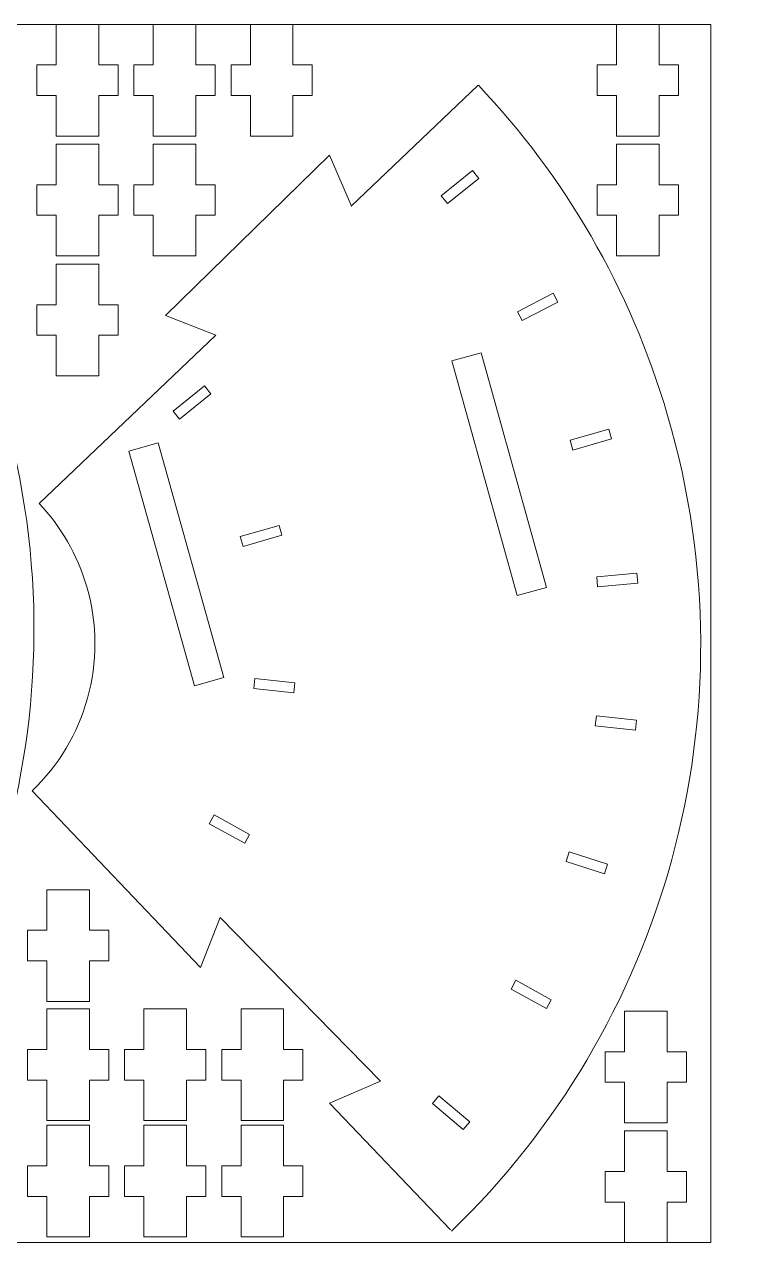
# Model space of a CAD drawing. Header units: centimetres. Extents: x -226 to -75, y 0 to 222.
# Drawn here: x -92.74 to -74.74, y 30.32 to 60.32 of the extents above; entities that cross this region are included whole.
import ezdxf

# ---------------------------------------------------------------- set-up
doc = ezdxf.new("R2010")
doc.units = ezdxf.units.CM
doc.header["$MEASUREMENT"] = 0
doc.layers.add('layer 1', color=7, linetype='Continuous')

msp = doc.modelspace()

# ---------------------------------------------------------------- linework, layer by layer
at = {"layer": 'layer 1', "color": 250, "lineweight": 20}
msp.add_lwpolyline([(-125.83724, 30.31703), (-75.83724, 30.31703), (-75.83724, 60.31703), (-125.83724, 60.31703), (-125.83724, 30.31703)], close=True, dxfattribs=at)
at = {"layer": 'layer 1', "color": 1, "lineweight": 9}
for points, knots in [([(-90.90396, 59.31696), (-90.90396, 59.31696), (-90.90396, 60.31701), (-90.90396, 60.31701), (-90.90396, 60.31701), (-90.90396, 60.31701), (-91.95397, 60.31701), (-91.95397, 60.31701), (-91.95397, 60.31701), (-91.95397, 60.31701), (-91.95397, 59.31696), (-91.95397, 59.31696), (-91.95397, 59.31696), (-91.95397, 59.31696), (-92.42899, 59.31696), (-92.42899, 59.31696), (-92.42899, 59.31696), (-92.42899, 59.31696), (-92.42899, 58.56695), (-92.42899, 58.56695), (-92.42899, 58.56695), (-92.42899, 58.56695), (-91.95397, 58.56695), (-91.95397, 58.56695), (-91.95397, 58.56695), (-91.95397, 58.56695), (-91.95397, 57.56701), (-91.95397, 57.56701), (-91.95397, 57.56701), (-91.95397, 57.56701), (-90.90396, 57.56701), (-90.90396, 57.56701), (-90.90396, 57.56701), (-90.90396, 57.56701), (-90.90396, 58.56695), (-90.90396, 58.56695), (-90.90396, 58.56695), (-90.90396, 58.56695), (-90.42895, 58.56695), (-90.42895, 58.56695), (-90.42895, 58.56695), (-90.42895, 58.56695), (-90.42895, 59.31696), (-90.42895, 59.31696), (-90.42895, 59.31696), (-90.42895, 59.31696), (-90.90396, 59.31696), (-90.90396, 59.31696)], [0, 0, 0, 0, 0.07692308, 0.07692308, 0.07692308, 0.07692308, 0.15384615, 0.15384615, 0.15384615, 0.15384615, 0.23076923, 0.23076923, 0.23076923, 0.23076923, 0.30769231, 0.30769231, 0.30769231, 0.30769231, 0.38461538, 0.38461538, 0.38461538, 0.38461538, 0.46153846, 0.46153846, 0.46153846, 0.46153846, 0.53846154, 0.53846154, 0.53846154, 0.53846154, 0.61538462, 0.61538462, 0.61538462, 0.61538462, 0.69230769, 0.69230769, 0.69230769, 0.69230769, 0.76923077, 0.76923077, 0.76923077, 0.76923077, 0.84615385, 0.84615385, 0.84615385, 0.84615385, 1, 1, 1, 1]), ([(-88.51497, 59.31696), (-88.51497, 59.31696), (-88.51497, 60.31701), (-88.51497, 60.31701), (-88.51497, 60.31701), (-88.51497, 60.31701), (-89.56498, 60.31701), (-89.56498, 60.31701), (-89.56498, 60.31701), (-89.56498, 60.31701), (-89.56498, 59.31696), (-89.56498, 59.31696), (-89.56498, 59.31696), (-89.56498, 59.31696), (-90.04, 59.31696), (-90.04, 59.31696), (-90.04, 59.31696), (-90.04, 59.31696), (-90.04, 58.56695), (-90.04, 58.56695), (-90.04, 58.56695), (-90.04, 58.56695), (-89.56498, 58.56695), (-89.56498, 58.56695), (-89.56498, 58.56695), (-89.56498, 58.56695), (-89.56498, 57.56701), (-89.56498, 57.56701), (-89.56498, 57.56701), (-89.56498, 57.56701), (-88.51497, 57.56701), (-88.51497, 57.56701), (-88.51497, 57.56701), (-88.51497, 57.56701), (-88.51497, 58.56695), (-88.51497, 58.56695), (-88.51497, 58.56695), (-88.51497, 58.56695), (-88.03996, 58.56695), (-88.03996, 58.56695), (-88.03996, 58.56695), (-88.03996, 58.56695), (-88.03996, 59.31696), (-88.03996, 59.31696), (-88.03996, 59.31696), (-88.03996, 59.31696), (-88.51497, 59.31696), (-88.51497, 59.31696)], [0, 0, 0, 0, 0.07692308, 0.07692308, 0.07692308, 0.07692308, 0.15384615, 0.15384615, 0.15384615, 0.15384615, 0.23076923, 0.23076923, 0.23076923, 0.23076923, 0.30769231, 0.30769231, 0.30769231, 0.30769231, 0.38461538, 0.38461538, 0.38461538, 0.38461538, 0.46153846, 0.46153846, 0.46153846, 0.46153846, 0.53846154, 0.53846154, 0.53846154, 0.53846154, 0.61538462, 0.61538462, 0.61538462, 0.61538462, 0.69230769, 0.69230769, 0.69230769, 0.69230769, 0.76923077, 0.76923077, 0.76923077, 0.76923077, 0.84615385, 0.84615385, 0.84615385, 0.84615385, 1, 1, 1, 1]), ([(-86.12597, 59.31696), (-86.12597, 59.31696), (-86.12597, 60.31701), (-86.12597, 60.31701), (-86.12597, 60.31701), (-86.12597, 60.31701), (-87.17598, 60.31701), (-87.17598, 60.31701), (-87.17598, 60.31701), (-87.17598, 60.31701), (-87.17598, 59.31696), (-87.17598, 59.31696), (-87.17598, 59.31696), (-87.17598, 59.31696), (-87.65098, 59.31696), (-87.65098, 59.31696), (-87.65098, 59.31696), (-87.65098, 59.31696), (-87.65098, 58.56695), (-87.65098, 58.56695), (-87.65098, 58.56695), (-87.65098, 58.56695), (-87.17598, 58.56695), (-87.17598, 58.56695), (-87.17598, 58.56695), (-87.17598, 58.56695), (-87.17598, 57.56701), (-87.17598, 57.56701), (-87.17598, 57.56701), (-87.17598, 57.56701), (-86.12597, 57.56701), (-86.12597, 57.56701), (-86.12597, 57.56701), (-86.12597, 57.56701), (-86.12597, 58.56695), (-86.12597, 58.56695), (-86.12597, 58.56695), (-86.12597, 58.56695), (-85.65096, 58.56695), (-85.65096, 58.56695), (-85.65096, 58.56695), (-85.65096, 58.56695), (-85.65096, 59.31696), (-85.65096, 59.31696), (-85.65096, 59.31696), (-85.65096, 59.31696), (-86.12597, 59.31696), (-86.12597, 59.31696)], [0, 0, 0, 0, 0.07692308, 0.07692308, 0.07692308, 0.07692308, 0.15384615, 0.15384615, 0.15384615, 0.15384615, 0.23076923, 0.23076923, 0.23076923, 0.23076923, 0.30769231, 0.30769231, 0.30769231, 0.30769231, 0.38461538, 0.38461538, 0.38461538, 0.38461538, 0.46153846, 0.46153846, 0.46153846, 0.46153846, 0.53846154, 0.53846154, 0.53846154, 0.53846154, 0.61538462, 0.61538462, 0.61538462, 0.61538462, 0.69230769, 0.69230769, 0.69230769, 0.69230769, 0.76923077, 0.76923077, 0.76923077, 0.76923077, 0.84615385, 0.84615385, 0.84615385, 0.84615385, 1, 1, 1, 1]), ([(-77.11525, 59.31696), (-77.11525, 59.31696), (-77.11525, 60.31698), (-77.11525, 60.31698), (-77.11525, 60.31698), (-77.11525, 60.31698), (-78.16525, 60.31698), (-78.16525, 60.31698), (-78.16525, 60.31698), (-78.16525, 60.31698), (-78.16525, 59.31696), (-78.16525, 59.31696), (-78.16525, 59.31696), (-78.16525, 59.31696), (-78.64027, 59.31696), (-78.64027, 59.31696), (-78.64027, 59.31696), (-78.64027, 59.31696), (-78.64027, 58.56696), (-78.64027, 58.56696), (-78.64027, 58.56696), (-78.64027, 58.56696), (-78.16525, 58.56696), (-78.16525, 58.56696), (-78.16525, 58.56696), (-78.16525, 58.56696), (-78.16525, 57.56697), (-78.16525, 57.56697), (-78.16525, 57.56697), (-78.16525, 57.56697), (-77.11525, 57.56697), (-77.11525, 57.56697), (-77.11525, 57.56697), (-77.11525, 57.56697), (-77.11525, 58.56696), (-77.11525, 58.56696), (-77.11525, 58.56696), (-77.11525, 58.56696), (-76.64023, 58.56696), (-76.64023, 58.56696), (-76.64023, 58.56696), (-76.64023, 58.56696), (-76.64023, 59.31696), (-76.64023, 59.31696), (-76.64023, 59.31696), (-76.64023, 59.31696), (-77.11525, 59.31696), (-77.11525, 59.31696)], [0, 0, 0, 0, 0.07692308, 0.07692308, 0.07692308, 0.07692308, 0.15384615, 0.15384615, 0.15384615, 0.15384615, 0.23076923, 0.23076923, 0.23076923, 0.23076923, 0.30769231, 0.30769231, 0.30769231, 0.30769231, 0.38461538, 0.38461538, 0.38461538, 0.38461538, 0.46153846, 0.46153846, 0.46153846, 0.46153846, 0.53846154, 0.53846154, 0.53846154, 0.53846154, 0.61538462, 0.61538462, 0.61538462, 0.61538462, 0.69230769, 0.69230769, 0.69230769, 0.69230769, 0.76923077, 0.76923077, 0.76923077, 0.76923077, 0.84615385, 0.84615385, 0.84615385, 0.84615385, 1, 1, 1, 1]), ([(-99.14309, 30.61672), (-93.74943, 35.4502), (-91.17888, 43.04666), (-93.17536, 50.53927), (-93.17536, 50.53927), (-94.02555, 53.72964), (-95.60399, 56.52671), (-97.68372, 58.80488)], [0, 0, 0, 0, 0.33333333, 0.33333333, 0.33333333, 0.33333333, 1, 1, 1, 1]), ([(-81.56547, 58.81756), (-81.56547, 58.81756), (-84.68988, 55.84111), (-84.68988, 55.84111), (-84.68988, 55.84111), (-84.68988, 55.84111), (-84.68981, 55.84114), (-84.68981, 55.84114), (-84.68981, 55.84114), (-84.68981, 55.84114), (-85.22857, 57.09601), (-85.22857, 57.09601), (-85.22857, 57.09601), (-85.22857, 57.09601), (-89.26222, 53.14634), (-89.26222, 53.14634), (-89.26222, 53.14634), (-89.26222, 53.14634), (-88.02634, 52.66256), (-88.02634, 52.66256), (-88.02634, 52.66256), (-88.02634, 52.66256), (-88.02627, 52.66273), (-88.02627, 52.66273), (-88.02627, 52.66273), (-88.02627, 52.66273), (-92.37707, 48.51787), (-92.37707, 48.51787)], [0, 0, 0, 0, 0.125, 0.125, 0.125, 0.125, 0.25, 0.25, 0.25, 0.25, 0.375, 0.375, 0.375, 0.375, 0.5, 0.5, 0.5, 0.5, 0.625, 0.625, 0.625, 0.625, 0.75, 0.75, 0.75, 0.75, 1, 1, 1, 1]), ([(-82.22544, 30.60181), (-77.02303, 35.61182), (-74.73777, 43.29312), (-76.90446, 50.68935), (-76.90446, 50.68935), (-77.82609, 53.83552), (-79.45303, 56.588), (-81.56314, 58.81981)], [0, 0, 0, 0, 0.33333333, 0.33333333, 0.33333333, 0.33333333, 1, 1, 1, 1]), ([(-90.90397, 56.367), (-90.90397, 56.367), (-90.90397, 57.36702), (-90.90397, 57.36702), (-90.90397, 57.36702), (-90.90397, 57.36702), (-91.95398, 57.36702), (-91.95398, 57.36702), (-91.95398, 57.36702), (-91.95398, 57.36702), (-91.95398, 56.367), (-91.95398, 56.367), (-91.95398, 56.367), (-91.95398, 56.367), (-92.42899, 56.367), (-92.42899, 56.367), (-92.42899, 56.367), (-92.42899, 56.367), (-92.42899, 55.617), (-92.42899, 55.617), (-92.42899, 55.617), (-92.42899, 55.617), (-91.95398, 55.617), (-91.95398, 55.617), (-91.95398, 55.617), (-91.95398, 55.617), (-91.95398, 54.61701), (-91.95398, 54.61701), (-91.95398, 54.61701), (-91.95398, 54.61701), (-90.90397, 54.61701), (-90.90397, 54.61701), (-90.90397, 54.61701), (-90.90397, 54.61701), (-90.90397, 55.617), (-90.90397, 55.617), (-90.90397, 55.617), (-90.90397, 55.617), (-90.42895, 55.617), (-90.42895, 55.617), (-90.42895, 55.617), (-90.42895, 55.617), (-90.42895, 56.367), (-90.42895, 56.367), (-90.42895, 56.367), (-90.42895, 56.367), (-90.90397, 56.367), (-90.90397, 56.367)], [0, 0, 0, 0, 0.07692308, 0.07692308, 0.07692308, 0.07692308, 0.15384615, 0.15384615, 0.15384615, 0.15384615, 0.23076923, 0.23076923, 0.23076923, 0.23076923, 0.30769231, 0.30769231, 0.30769231, 0.30769231, 0.38461538, 0.38461538, 0.38461538, 0.38461538, 0.46153846, 0.46153846, 0.46153846, 0.46153846, 0.53846154, 0.53846154, 0.53846154, 0.53846154, 0.61538462, 0.61538462, 0.61538462, 0.61538462, 0.69230769, 0.69230769, 0.69230769, 0.69230769, 0.76923077, 0.76923077, 0.76923077, 0.76923077, 0.84615385, 0.84615385, 0.84615385, 0.84615385, 1, 1, 1, 1]), ([(-88.51497, 56.367), (-88.51497, 56.367), (-88.51497, 57.36702), (-88.51497, 57.36702), (-88.51497, 57.36702), (-88.51497, 57.36702), (-89.56498, 57.36702), (-89.56498, 57.36702), (-89.56498, 57.36702), (-89.56498, 57.36702), (-89.56498, 56.367), (-89.56498, 56.367), (-89.56498, 56.367), (-89.56498, 56.367), (-90.03999, 56.367), (-90.03999, 56.367), (-90.03999, 56.367), (-90.03999, 56.367), (-90.03999, 55.617), (-90.03999, 55.617), (-90.03999, 55.617), (-90.03999, 55.617), (-89.56498, 55.617), (-89.56498, 55.617), (-89.56498, 55.617), (-89.56498, 55.617), (-89.56498, 54.61701), (-89.56498, 54.61701), (-89.56498, 54.61701), (-89.56498, 54.61701), (-88.51497, 54.61701), (-88.51497, 54.61701), (-88.51497, 54.61701), (-88.51497, 54.61701), (-88.51497, 55.617), (-88.51497, 55.617), (-88.51497, 55.617), (-88.51497, 55.617), (-88.03995, 55.617), (-88.03995, 55.617), (-88.03995, 55.617), (-88.03995, 55.617), (-88.03995, 56.367), (-88.03995, 56.367), (-88.03995, 56.367), (-88.03995, 56.367), (-88.51497, 56.367), (-88.51497, 56.367)], [0, 0, 0, 0, 0.07692308, 0.07692308, 0.07692308, 0.07692308, 0.15384615, 0.15384615, 0.15384615, 0.15384615, 0.23076923, 0.23076923, 0.23076923, 0.23076923, 0.30769231, 0.30769231, 0.30769231, 0.30769231, 0.38461538, 0.38461538, 0.38461538, 0.38461538, 0.46153846, 0.46153846, 0.46153846, 0.46153846, 0.53846154, 0.53846154, 0.53846154, 0.53846154, 0.61538462, 0.61538462, 0.61538462, 0.61538462, 0.69230769, 0.69230769, 0.69230769, 0.69230769, 0.76923077, 0.76923077, 0.76923077, 0.76923077, 0.84615385, 0.84615385, 0.84615385, 0.84615385, 1, 1, 1, 1]), ([(-77.11525, 56.367), (-77.11525, 56.367), (-77.11525, 57.36702), (-77.11525, 57.36702), (-77.11525, 57.36702), (-77.11525, 57.36702), (-78.16525, 57.36702), (-78.16525, 57.36702), (-78.16525, 57.36702), (-78.16525, 57.36702), (-78.16525, 56.367), (-78.16525, 56.367), (-78.16525, 56.367), (-78.16525, 56.367), (-78.64027, 56.367), (-78.64027, 56.367), (-78.64027, 56.367), (-78.64027, 56.367), (-78.64027, 55.617), (-78.64027, 55.617), (-78.64027, 55.617), (-78.64027, 55.617), (-78.16525, 55.617), (-78.16525, 55.617), (-78.16525, 55.617), (-78.16525, 55.617), (-78.16525, 54.61701), (-78.16525, 54.61701), (-78.16525, 54.61701), (-78.16525, 54.61701), (-77.11525, 54.61701), (-77.11525, 54.61701), (-77.11525, 54.61701), (-77.11525, 54.61701), (-77.11525, 55.617), (-77.11525, 55.617), (-77.11525, 55.617), (-77.11525, 55.617), (-76.64023, 55.617), (-76.64023, 55.617), (-76.64023, 55.617), (-76.64023, 55.617), (-76.64023, 56.367), (-76.64023, 56.367), (-76.64023, 56.367), (-76.64023, 56.367), (-77.11525, 56.367), (-77.11525, 56.367)], [0, 0, 0, 0, 0.07692308, 0.07692308, 0.07692308, 0.07692308, 0.15384615, 0.15384615, 0.15384615, 0.15384615, 0.23076923, 0.23076923, 0.23076923, 0.23076923, 0.30769231, 0.30769231, 0.30769231, 0.30769231, 0.38461538, 0.38461538, 0.38461538, 0.38461538, 0.46153846, 0.46153846, 0.46153846, 0.46153846, 0.53846154, 0.53846154, 0.53846154, 0.53846154, 0.61538462, 0.61538462, 0.61538462, 0.61538462, 0.69230769, 0.69230769, 0.69230769, 0.69230769, 0.76923077, 0.76923077, 0.76923077, 0.76923077, 0.84615385, 0.84615385, 0.84615385, 0.84615385, 1, 1, 1, 1]), ([(-90.90397, 53.4128), (-90.90397, 53.4128), (-90.90397, 54.41278), (-90.90397, 54.41278), (-90.90397, 54.41278), (-90.90397, 54.41278), (-91.95398, 54.41278), (-91.95398, 54.41278), (-91.95398, 54.41278), (-91.95398, 54.41278), (-91.95398, 53.4128), (-91.95398, 53.4128), (-91.95398, 53.4128), (-91.95398, 53.4128), (-92.42899, 53.4128), (-92.42899, 53.4128), (-92.42899, 53.4128), (-92.42899, 53.4128), (-92.42899, 52.6628), (-92.42899, 52.6628), (-92.42899, 52.6628), (-92.42899, 52.6628), (-91.95398, 52.6628), (-91.95398, 52.6628), (-91.95398, 52.6628), (-91.95398, 52.6628), (-91.95398, 51.66278), (-91.95398, 51.66278), (-91.95398, 51.66278), (-91.95398, 51.66278), (-90.90397, 51.66278), (-90.90397, 51.66278), (-90.90397, 51.66278), (-90.90397, 51.66278), (-90.90397, 52.6628), (-90.90397, 52.6628), (-90.90397, 52.6628), (-90.90397, 52.6628), (-90.42895, 52.6628), (-90.42895, 52.6628), (-90.42895, 52.6628), (-90.42895, 52.6628), (-90.42895, 53.4128), (-90.42895, 53.4128), (-90.42895, 53.4128), (-90.42895, 53.4128), (-90.90397, 53.4128), (-90.90397, 53.4128)], [0, 0, 0, 0, 0.07692308, 0.07692308, 0.07692308, 0.07692308, 0.15384615, 0.15384615, 0.15384615, 0.15384615, 0.23076923, 0.23076923, 0.23076923, 0.23076923, 0.30769231, 0.30769231, 0.30769231, 0.30769231, 0.38461538, 0.38461538, 0.38461538, 0.38461538, 0.46153846, 0.46153846, 0.46153846, 0.46153846, 0.53846154, 0.53846154, 0.53846154, 0.53846154, 0.61538462, 0.61538462, 0.61538462, 0.61538462, 0.69230769, 0.69230769, 0.69230769, 0.69230769, 0.76923077, 0.76923077, 0.76923077, 0.76923077, 0.84615385, 0.84615385, 0.84615385, 0.84615385, 1, 1, 1, 1]), ([(-81.49618, 52.23228), (-81.49618, 52.23228), (-79.88155, 46.45363), (-79.88155, 46.45363), (-79.88155, 46.45363), (-79.88155, 46.45363), (-80.6039, 46.25185), (-80.6039, 46.25185), (-80.6039, 46.25185), (-80.6039, 46.25185), (-82.21853, 52.03042), (-82.21853, 52.03042), (-82.21853, 52.03042), (-82.21853, 52.03042), (-81.49618, 52.23228), (-81.49618, 52.23228)], [0, 0, 0, 0, 0.2, 0.2, 0.2, 0.2, 0.4, 0.4, 0.4, 0.4, 0.6, 0.6, 0.6, 0.6, 1, 1, 1, 1]), ([(-89.44179, 50.01215), (-89.44179, 50.01215), (-87.82716, 44.23355), (-87.82716, 44.23355), (-87.82716, 44.23355), (-87.82716, 44.23355), (-88.54951, 44.03176), (-88.54951, 44.03176), (-88.54951, 44.03176), (-88.54951, 44.03176), (-90.16413, 49.81033), (-90.16413, 49.81033), (-90.16413, 49.81033), (-90.16413, 49.81033), (-89.44179, 50.01215), (-89.44179, 50.01215)], [0, 0, 0, 0, 0.2, 0.2, 0.2, 0.2, 0.4, 0.4, 0.4, 0.4, 0.6, 0.6, 0.6, 0.6, 1, 1, 1, 1]), ([(-92.37706, 48.51788), (-91.84348, 47.95604), (-91.43267, 47.2615), (-91.20181, 46.46708), (-91.20181, 46.46708), (-90.66287, 44.61305), (-91.24157, 42.68999), (-92.55034, 41.44042)], [0, 0, 0, 0, 0.33333333, 0.33333333, 0.33333333, 0.33333333, 1, 1, 1, 1]), ([(-82.25063, 30.62882), (-82.25063, 30.62882), (-85.22705, 33.75323), (-85.22705, 33.75323), (-85.22705, 33.75323), (-85.22705, 33.75323), (-85.22705, 33.75316), (-85.22705, 33.75316), (-85.22705, 33.75316), (-85.22705, 33.75316), (-83.97215, 34.29192), (-83.97215, 34.29192), (-83.97215, 34.29192), (-83.97215, 34.29192), (-87.92188, 38.32554), (-87.92188, 38.32554), (-87.92188, 38.32554), (-87.92188, 38.32554), (-88.40564, 37.08969), (-88.40564, 37.08969), (-88.40564, 37.08969), (-88.40564, 37.08969), (-88.4055, 37.08962), (-88.4055, 37.08962), (-88.4055, 37.08962), (-88.4055, 37.08962), (-92.55036, 41.44042), (-92.55036, 41.44042)], [0, 0, 0, 0, 0.125, 0.125, 0.125, 0.125, 0.25, 0.25, 0.25, 0.25, 0.375, 0.375, 0.375, 0.375, 0.5, 0.5, 0.5, 0.5, 0.625, 0.625, 0.625, 0.625, 0.75, 0.75, 0.75, 0.75, 1, 1, 1, 1]), ([(-91.13362, 38.00758), (-91.13362, 38.00758), (-91.13362, 39.00763), (-91.13362, 39.00763), (-91.13362, 39.00763), (-91.13362, 39.00763), (-92.18363, 39.00763), (-92.18363, 39.00763), (-92.18363, 39.00763), (-92.18363, 39.00763), (-92.18363, 38.00758), (-92.18363, 38.00758), (-92.18363, 38.00758), (-92.18363, 38.00758), (-92.65864, 38.00758), (-92.65864, 38.00758), (-92.65864, 38.00758), (-92.65864, 38.00758), (-92.65864, 37.25758), (-92.65864, 37.25758), (-92.65864, 37.25758), (-92.65864, 37.25758), (-92.18363, 37.25758), (-92.18363, 37.25758), (-92.18363, 37.25758), (-92.18363, 37.25758), (-92.18363, 36.25764), (-92.18363, 36.25764), (-92.18363, 36.25764), (-92.18363, 36.25764), (-91.13362, 36.25764), (-91.13362, 36.25764), (-91.13362, 36.25764), (-91.13362, 36.25764), (-91.13362, 37.25758), (-91.13362, 37.25758), (-91.13362, 37.25758), (-91.13362, 37.25758), (-90.65861, 37.25758), (-90.65861, 37.25758), (-90.65861, 37.25758), (-90.65861, 37.25758), (-90.65861, 38.00758), (-90.65861, 38.00758), (-90.65861, 38.00758), (-90.65861, 38.00758), (-91.13362, 38.00758), (-91.13362, 38.00758)], [0, 0, 0, 0, 0.07692308, 0.07692308, 0.07692308, 0.07692308, 0.15384615, 0.15384615, 0.15384615, 0.15384615, 0.23076923, 0.23076923, 0.23076923, 0.23076923, 0.30769231, 0.30769231, 0.30769231, 0.30769231, 0.38461538, 0.38461538, 0.38461538, 0.38461538, 0.46153846, 0.46153846, 0.46153846, 0.46153846, 0.53846154, 0.53846154, 0.53846154, 0.53846154, 0.61538462, 0.61538462, 0.61538462, 0.61538462, 0.69230769, 0.69230769, 0.69230769, 0.69230769, 0.76923077, 0.76923077, 0.76923077, 0.76923077, 0.84615385, 0.84615385, 0.84615385, 0.84615385, 1, 1, 1, 1]), ([(-91.13365, 35.07079), (-91.13365, 35.07079), (-91.13365, 36.07084), (-91.13365, 36.07084), (-91.13365, 36.07084), (-91.13365, 36.07084), (-92.18366, 36.07084), (-92.18366, 36.07084), (-92.18366, 36.07084), (-92.18366, 36.07084), (-92.18366, 35.07079), (-92.18366, 35.07079), (-92.18366, 35.07079), (-92.18366, 35.07079), (-92.65868, 35.07079), (-92.65868, 35.07079), (-92.65868, 35.07079), (-92.65868, 35.07079), (-92.65868, 34.32078), (-92.65868, 34.32078), (-92.65868, 34.32078), (-92.65868, 34.32078), (-92.18366, 34.32078), (-92.18366, 34.32078), (-92.18366, 34.32078), (-92.18366, 34.32078), (-92.18366, 33.32083), (-92.18366, 33.32083), (-92.18366, 33.32083), (-92.18366, 33.32083), (-91.13365, 33.32083), (-91.13365, 33.32083), (-91.13365, 33.32083), (-91.13365, 33.32083), (-91.13365, 34.32078), (-91.13365, 34.32078), (-91.13365, 34.32078), (-91.13365, 34.32078), (-90.65864, 34.32078), (-90.65864, 34.32078), (-90.65864, 34.32078), (-90.65864, 34.32078), (-90.65864, 35.07079), (-90.65864, 35.07079), (-90.65864, 35.07079), (-90.65864, 35.07079), (-91.13365, 35.07079), (-91.13365, 35.07079)], [0, 0, 0, 0, 0.07692308, 0.07692308, 0.07692308, 0.07692308, 0.15384615, 0.15384615, 0.15384615, 0.15384615, 0.23076923, 0.23076923, 0.23076923, 0.23076923, 0.30769231, 0.30769231, 0.30769231, 0.30769231, 0.38461538, 0.38461538, 0.38461538, 0.38461538, 0.46153846, 0.46153846, 0.46153846, 0.46153846, 0.53846154, 0.53846154, 0.53846154, 0.53846154, 0.61538462, 0.61538462, 0.61538462, 0.61538462, 0.69230769, 0.69230769, 0.69230769, 0.69230769, 0.76923077, 0.76923077, 0.76923077, 0.76923077, 0.84615385, 0.84615385, 0.84615385, 0.84615385, 1, 1, 1, 1]), ([(-88.74466, 35.07079), (-88.74466, 35.07079), (-88.74466, 36.07084), (-88.74466, 36.07084), (-88.74466, 36.07084), (-88.74466, 36.07084), (-89.79467, 36.07084), (-89.79467, 36.07084), (-89.79467, 36.07084), (-89.79467, 36.07084), (-89.79467, 35.07079), (-89.79467, 35.07079), (-89.79467, 35.07079), (-89.79467, 35.07079), (-90.26969, 35.07079), (-90.26969, 35.07079), (-90.26969, 35.07079), (-90.26969, 35.07079), (-90.26969, 34.32078), (-90.26969, 34.32078), (-90.26969, 34.32078), (-90.26969, 34.32078), (-89.79467, 34.32078), (-89.79467, 34.32078), (-89.79467, 34.32078), (-89.79467, 34.32078), (-89.79467, 33.32083), (-89.79467, 33.32083), (-89.79467, 33.32083), (-89.79467, 33.32083), (-88.74466, 33.32083), (-88.74466, 33.32083), (-88.74466, 33.32083), (-88.74466, 33.32083), (-88.74466, 34.32078), (-88.74466, 34.32078), (-88.74466, 34.32078), (-88.74466, 34.32078), (-88.26965, 34.32078), (-88.26965, 34.32078), (-88.26965, 34.32078), (-88.26965, 34.32078), (-88.26965, 35.07079), (-88.26965, 35.07079), (-88.26965, 35.07079), (-88.26965, 35.07079), (-88.74466, 35.07079), (-88.74466, 35.07079)], [0, 0, 0, 0, 0.07692308, 0.07692308, 0.07692308, 0.07692308, 0.15384615, 0.15384615, 0.15384615, 0.15384615, 0.23076923, 0.23076923, 0.23076923, 0.23076923, 0.30769231, 0.30769231, 0.30769231, 0.30769231, 0.38461538, 0.38461538, 0.38461538, 0.38461538, 0.46153846, 0.46153846, 0.46153846, 0.46153846, 0.53846154, 0.53846154, 0.53846154, 0.53846154, 0.61538462, 0.61538462, 0.61538462, 0.61538462, 0.69230769, 0.69230769, 0.69230769, 0.69230769, 0.76923077, 0.76923077, 0.76923077, 0.76923077, 0.84615385, 0.84615385, 0.84615385, 0.84615385, 1, 1, 1, 1]), ([(-86.35566, 35.07079), (-86.35566, 35.07079), (-86.35566, 36.07084), (-86.35566, 36.07084), (-86.35566, 36.07084), (-86.35566, 36.07084), (-87.40567, 36.07084), (-87.40567, 36.07084), (-87.40567, 36.07084), (-87.40567, 36.07084), (-87.40567, 35.07079), (-87.40567, 35.07079), (-87.40567, 35.07079), (-87.40567, 35.07079), (-87.88067, 35.07079), (-87.88067, 35.07079), (-87.88067, 35.07079), (-87.88067, 35.07079), (-87.88067, 34.32078), (-87.88067, 34.32078), (-87.88067, 34.32078), (-87.88067, 34.32078), (-87.40567, 34.32078), (-87.40567, 34.32078), (-87.40567, 34.32078), (-87.40567, 34.32078), (-87.40567, 33.32083), (-87.40567, 33.32083), (-87.40567, 33.32083), (-87.40567, 33.32083), (-86.35566, 33.32083), (-86.35566, 33.32083), (-86.35566, 33.32083), (-86.35566, 33.32083), (-86.35566, 34.32078), (-86.35566, 34.32078), (-86.35566, 34.32078), (-86.35566, 34.32078), (-85.88065, 34.32078), (-85.88065, 34.32078), (-85.88065, 34.32078), (-85.88065, 34.32078), (-85.88065, 35.07079), (-85.88065, 35.07079), (-85.88065, 35.07079), (-85.88065, 35.07079), (-86.35566, 35.07079), (-86.35566, 35.07079)], [0, 0, 0, 0, 0.07692308, 0.07692308, 0.07692308, 0.07692308, 0.15384615, 0.15384615, 0.15384615, 0.15384615, 0.23076923, 0.23076923, 0.23076923, 0.23076923, 0.30769231, 0.30769231, 0.30769231, 0.30769231, 0.38461538, 0.38461538, 0.38461538, 0.38461538, 0.46153846, 0.46153846, 0.46153846, 0.46153846, 0.53846154, 0.53846154, 0.53846154, 0.53846154, 0.61538462, 0.61538462, 0.61538462, 0.61538462, 0.69230769, 0.69230769, 0.69230769, 0.69230769, 0.76923077, 0.76923077, 0.76923077, 0.76923077, 0.84615385, 0.84615385, 0.84615385, 0.84615385, 1, 1, 1, 1]), ([(-76.91522, 35.01701), (-76.91522, 35.01701), (-76.91522, 36.01702), (-76.91522, 36.01702), (-76.91522, 36.01702), (-76.91522, 36.01702), (-77.96523, 36.01702), (-77.96523, 36.01702), (-77.96523, 36.01702), (-77.96523, 36.01702), (-77.96523, 35.01701), (-77.96523, 35.01701), (-77.96523, 35.01701), (-77.96523, 35.01701), (-78.44025, 35.01701), (-78.44025, 35.01701), (-78.44025, 35.01701), (-78.44025, 35.01701), (-78.44025, 34.267), (-78.44025, 34.267), (-78.44025, 34.267), (-78.44025, 34.267), (-77.96523, 34.267), (-77.96523, 34.267), (-77.96523, 34.267), (-77.96523, 34.267), (-77.96523, 33.26705), (-77.96523, 33.26705), (-77.96523, 33.26705), (-77.96523, 33.26705), (-76.91522, 33.26705), (-76.91522, 33.26705), (-76.91522, 33.26705), (-76.91522, 33.26705), (-76.91522, 34.267), (-76.91522, 34.267), (-76.91522, 34.267), (-76.91522, 34.267), (-76.44021, 34.267), (-76.44021, 34.267), (-76.44021, 34.267), (-76.44021, 34.267), (-76.44021, 35.01701), (-76.44021, 35.01701), (-76.44021, 35.01701), (-76.44021, 35.01701), (-76.91522, 35.01701), (-76.91522, 35.01701)], [0, 0, 0, 0, 0.07692308, 0.07692308, 0.07692308, 0.07692308, 0.15384615, 0.15384615, 0.15384615, 0.15384615, 0.23076923, 0.23076923, 0.23076923, 0.23076923, 0.30769231, 0.30769231, 0.30769231, 0.30769231, 0.38461538, 0.38461538, 0.38461538, 0.38461538, 0.46153846, 0.46153846, 0.46153846, 0.46153846, 0.53846154, 0.53846154, 0.53846154, 0.53846154, 0.61538462, 0.61538462, 0.61538462, 0.61538462, 0.69230769, 0.69230769, 0.69230769, 0.69230769, 0.76923077, 0.76923077, 0.76923077, 0.76923077, 0.84615385, 0.84615385, 0.84615385, 0.84615385, 1, 1, 1, 1]), ([(-91.13365, 32.20598), (-91.13365, 32.20598), (-91.13365, 33.20603), (-91.13365, 33.20603), (-91.13365, 33.20603), (-91.13365, 33.20603), (-92.18366, 33.20603), (-92.18366, 33.20603), (-92.18366, 33.20603), (-92.18366, 33.20603), (-92.18366, 32.20598), (-92.18366, 32.20598), (-92.18366, 32.20598), (-92.18366, 32.20598), (-92.65868, 32.20598), (-92.65868, 32.20598), (-92.65868, 32.20598), (-92.65868, 32.20598), (-92.65868, 31.45597), (-92.65868, 31.45597), (-92.65868, 31.45597), (-92.65868, 31.45597), (-92.18366, 31.45597), (-92.18366, 31.45597), (-92.18366, 31.45597), (-92.18366, 31.45597), (-92.18366, 30.45603), (-92.18366, 30.45603), (-92.18366, 30.45603), (-92.18366, 30.45603), (-91.13365, 30.45603), (-91.13365, 30.45603), (-91.13365, 30.45603), (-91.13365, 30.45603), (-91.13365, 31.45597), (-91.13365, 31.45597), (-91.13365, 31.45597), (-91.13365, 31.45597), (-90.65864, 31.45597), (-90.65864, 31.45597), (-90.65864, 31.45597), (-90.65864, 31.45597), (-90.65864, 32.20598), (-90.65864, 32.20598), (-90.65864, 32.20598), (-90.65864, 32.20598), (-91.13365, 32.20598), (-91.13365, 32.20598)], [0, 0, 0, 0, 0.07692308, 0.07692308, 0.07692308, 0.07692308, 0.15384615, 0.15384615, 0.15384615, 0.15384615, 0.23076923, 0.23076923, 0.23076923, 0.23076923, 0.30769231, 0.30769231, 0.30769231, 0.30769231, 0.38461538, 0.38461538, 0.38461538, 0.38461538, 0.46153846, 0.46153846, 0.46153846, 0.46153846, 0.53846154, 0.53846154, 0.53846154, 0.53846154, 0.61538462, 0.61538462, 0.61538462, 0.61538462, 0.69230769, 0.69230769, 0.69230769, 0.69230769, 0.76923077, 0.76923077, 0.76923077, 0.76923077, 0.84615385, 0.84615385, 0.84615385, 0.84615385, 1, 1, 1, 1]), ([(-88.74466, 32.20598), (-88.74466, 32.20598), (-88.74466, 33.20603), (-88.74466, 33.20603), (-88.74466, 33.20603), (-88.74466, 33.20603), (-89.79467, 33.20603), (-89.79467, 33.20603), (-89.79467, 33.20603), (-89.79467, 33.20603), (-89.79467, 32.20598), (-89.79467, 32.20598), (-89.79467, 32.20598), (-89.79467, 32.20598), (-90.26969, 32.20598), (-90.26969, 32.20598), (-90.26969, 32.20598), (-90.26969, 32.20598), (-90.26969, 31.45597), (-90.26969, 31.45597), (-90.26969, 31.45597), (-90.26969, 31.45597), (-89.79467, 31.45597), (-89.79467, 31.45597), (-89.79467, 31.45597), (-89.79467, 31.45597), (-89.79467, 30.45603), (-89.79467, 30.45603), (-89.79467, 30.45603), (-89.79467, 30.45603), (-88.74466, 30.45603), (-88.74466, 30.45603), (-88.74466, 30.45603), (-88.74466, 30.45603), (-88.74466, 31.45597), (-88.74466, 31.45597), (-88.74466, 31.45597), (-88.74466, 31.45597), (-88.26965, 31.45597), (-88.26965, 31.45597), (-88.26965, 31.45597), (-88.26965, 31.45597), (-88.26965, 32.20598), (-88.26965, 32.20598), (-88.26965, 32.20598), (-88.26965, 32.20598), (-88.74466, 32.20598), (-88.74466, 32.20598)], [0, 0, 0, 0, 0.07692308, 0.07692308, 0.07692308, 0.07692308, 0.15384615, 0.15384615, 0.15384615, 0.15384615, 0.23076923, 0.23076923, 0.23076923, 0.23076923, 0.30769231, 0.30769231, 0.30769231, 0.30769231, 0.38461538, 0.38461538, 0.38461538, 0.38461538, 0.46153846, 0.46153846, 0.46153846, 0.46153846, 0.53846154, 0.53846154, 0.53846154, 0.53846154, 0.61538462, 0.61538462, 0.61538462, 0.61538462, 0.69230769, 0.69230769, 0.69230769, 0.69230769, 0.76923077, 0.76923077, 0.76923077, 0.76923077, 0.84615385, 0.84615385, 0.84615385, 0.84615385, 1, 1, 1, 1]), ([(-86.35566, 32.20598), (-86.35566, 32.20598), (-86.35566, 33.20603), (-86.35566, 33.20603), (-86.35566, 33.20603), (-86.35566, 33.20603), (-87.40567, 33.20603), (-87.40567, 33.20603), (-87.40567, 33.20603), (-87.40567, 33.20603), (-87.40567, 32.20598), (-87.40567, 32.20598), (-87.40567, 32.20598), (-87.40567, 32.20598), (-87.88067, 32.20598), (-87.88067, 32.20598), (-87.88067, 32.20598), (-87.88067, 32.20598), (-87.88067, 31.45597), (-87.88067, 31.45597), (-87.88067, 31.45597), (-87.88067, 31.45597), (-87.40567, 31.45597), (-87.40567, 31.45597), (-87.40567, 31.45597), (-87.40567, 31.45597), (-87.40567, 30.45603), (-87.40567, 30.45603), (-87.40567, 30.45603), (-87.40567, 30.45603), (-86.35566, 30.45603), (-86.35566, 30.45603), (-86.35566, 30.45603), (-86.35566, 30.45603), (-86.35566, 31.45597), (-86.35566, 31.45597), (-86.35566, 31.45597), (-86.35566, 31.45597), (-85.88065, 31.45597), (-85.88065, 31.45597), (-85.88065, 31.45597), (-85.88065, 31.45597), (-85.88065, 32.20598), (-85.88065, 32.20598), (-85.88065, 32.20598), (-85.88065, 32.20598), (-86.35566, 32.20598), (-86.35566, 32.20598)], [0, 0, 0, 0, 0.07692308, 0.07692308, 0.07692308, 0.07692308, 0.15384615, 0.15384615, 0.15384615, 0.15384615, 0.23076923, 0.23076923, 0.23076923, 0.23076923, 0.30769231, 0.30769231, 0.30769231, 0.30769231, 0.38461538, 0.38461538, 0.38461538, 0.38461538, 0.46153846, 0.46153846, 0.46153846, 0.46153846, 0.53846154, 0.53846154, 0.53846154, 0.53846154, 0.61538462, 0.61538462, 0.61538462, 0.61538462, 0.69230769, 0.69230769, 0.69230769, 0.69230769, 0.76923077, 0.76923077, 0.76923077, 0.76923077, 0.84615385, 0.84615385, 0.84615385, 0.84615385, 1, 1, 1, 1]), ([(-76.91522, 32.06704), (-76.91522, 32.06704), (-76.91522, 33.06706), (-76.91522, 33.06706), (-76.91522, 33.06706), (-76.91522, 33.06706), (-77.96523, 33.06706), (-77.96523, 33.06706), (-77.96523, 33.06706), (-77.96523, 33.06706), (-77.96523, 32.06704), (-77.96523, 32.06704), (-77.96523, 32.06704), (-77.96523, 32.06704), (-78.44025, 32.06704), (-78.44025, 32.06704), (-78.44025, 32.06704), (-78.44025, 32.06704), (-78.44025, 31.31703), (-78.44025, 31.31703), (-78.44025, 31.31703), (-78.44025, 31.31703), (-77.96523, 31.31703), (-77.96523, 31.31703), (-77.96523, 31.31703), (-77.96523, 31.31703), (-77.96523, 30.31705), (-77.96523, 30.31705), (-77.96523, 30.31705), (-77.96523, 30.31705), (-76.91522, 30.31705), (-76.91522, 30.31705), (-76.91522, 30.31705), (-76.91522, 30.31705), (-76.91522, 31.31703), (-76.91522, 31.31703), (-76.91522, 31.31703), (-76.91522, 31.31703), (-76.44021, 31.31703), (-76.44021, 31.31703), (-76.44021, 31.31703), (-76.44021, 31.31703), (-76.44021, 32.06704), (-76.44021, 32.06704), (-76.44021, 32.06704), (-76.44021, 32.06704), (-76.91522, 32.06704), (-76.91522, 32.06704)], [0, 0, 0, 0, 0.07692308, 0.07692308, 0.07692308, 0.07692308, 0.15384615, 0.15384615, 0.15384615, 0.15384615, 0.23076923, 0.23076923, 0.23076923, 0.23076923, 0.30769231, 0.30769231, 0.30769231, 0.30769231, 0.38461538, 0.38461538, 0.38461538, 0.38461538, 0.46153846, 0.46153846, 0.46153846, 0.46153846, 0.53846154, 0.53846154, 0.53846154, 0.53846154, 0.61538462, 0.61538462, 0.61538462, 0.61538462, 0.69230769, 0.69230769, 0.69230769, 0.69230769, 0.76923077, 0.76923077, 0.76923077, 0.76923077, 0.84615385, 0.84615385, 0.84615385, 0.84615385, 1, 1, 1, 1])]:
    msp.add_open_spline(points, degree=3, knots=knots, dxfattribs=at)
for points in [[(-82.47796, 56.09752), (-82.47796, 56.09752), (-81.70559, 56.72004), (-81.70559, 56.72004)], [(-81.70559, 56.72002), (-81.70559, 56.72002), (-81.5503, 56.52525), (-81.5503, 56.52525)], [(-81.5503, 56.52527), (-81.5503, 56.52527), (-82.3226, 55.90276), (-82.3226, 55.90276)], [(-82.3226, 55.90277), (-82.3226, 55.90277), (-82.47796, 56.09754), (-82.47796, 56.09754)], [(-80.59628, 53.24199), (-80.59628, 53.24199), (-79.71801, 53.70092), (-79.71801, 53.70092)], [(-79.71804, 53.70091), (-79.71804, 53.70091), (-79.60342, 53.47965), (-79.60342, 53.47965)], [(-79.60342, 53.47963), (-79.60342, 53.47963), (-80.48163, 53.02067), (-80.48163, 53.02067)], [(-80.48159, 53.02068), (-80.48159, 53.02068), (-80.59628, 53.24198), (-80.59628, 53.24198)], [(-89.07846, 50.79178), (-89.07846, 50.79178), (-88.3045, 51.41559), (-88.3045, 51.41559)], [(-88.30447, 51.41558), (-88.30447, 51.41558), (-88.14882, 51.22081), (-88.14882, 51.22081)], [(-88.14882, 51.22083), (-88.14882, 51.22083), (-88.92282, 50.59684), (-88.92282, 50.59684)], [(-88.92285, 50.59685), (-88.92285, 50.59685), (-89.07846, 50.79176), (-89.07846, 50.79176)], [(-79.30342, 50.0743), (-79.30342, 50.0743), (-78.35297, 50.35208), (-78.35297, 50.35208)], [(-78.28322, 50.11261), (-78.28322, 50.11261), (-79.23382, 49.83473), (-79.23382, 49.83473)], [(-78.35293, 50.35208), (-78.35293, 50.35208), (-78.28319, 50.11262), (-78.28319, 50.11262)], [(-79.23382, 49.83473), (-79.23382, 49.83473), (-79.30342, 50.0743), (-79.30342, 50.0743)], [(-87.35265, 47.4621), (-87.35265, 47.4621), (-87.42236, 47.70174), (-87.42236, 47.70174)], [(-87.42232, 47.70173), (-87.42232, 47.70173), (-86.46933, 47.98018), (-86.46933, 47.98018)], [(-86.39976, 47.7406), (-86.39976, 47.7406), (-87.35265, 47.46208), (-87.35265, 47.46208)], [(-86.46936, 47.98017), (-86.46936, 47.98017), (-86.39976, 47.7406), (-86.39976, 47.7406)], [(-78.64867, 46.71503), (-78.64867, 46.71503), (-77.66216, 46.80107), (-77.66216, 46.80107)], [(-77.66216, 46.80108), (-77.66216, 46.80108), (-77.64025, 46.55273), (-77.64025, 46.55273)], [(-78.62679, 46.46646), (-78.62679, 46.46646), (-78.64867, 46.71503), (-78.64867, 46.71503)], [(-77.64025, 46.55273), (-77.64025, 46.55273), (-78.62679, 46.46647), (-78.62679, 46.46647)], [(-87.0936, 43.96367), (-87.0936, 43.96367), (-87.06686, 44.21178), (-87.06686, 44.21178)], [(-87.06686, 44.21178), (-87.06686, 44.21178), (-86.07972, 44.10264), (-86.07972, 44.10264)], [(-86.07972, 44.10264), (-86.07972, 44.10264), (-86.10653, 43.85443), (-86.10653, 43.85443)], [(-86.10649, 43.85442), (-86.10649, 43.85442), (-87.09357, 43.96368), (-87.09357, 43.96368)], [(-78.6838, 43.04438), (-78.6838, 43.04438), (-78.6571, 43.29242), (-78.6571, 43.29242)], [(-78.6571, 43.29242), (-78.6571, 43.29242), (-77.67228, 43.18342), (-77.67228, 43.18342)], [(-77.69888, 42.93562), (-77.69888, 42.93562), (-78.6838, 43.04438), (-78.6838, 43.04438)], [(-77.67228, 43.18342), (-77.67228, 43.18342), (-77.69888, 42.93563), (-77.69888, 42.93563)], [(-88.18554, 40.6325), (-88.18554, 40.6325), (-88.06631, 40.85161), (-88.06631, 40.85161)], [(-88.06631, 40.85161), (-88.06631, 40.85161), (-87.19503, 40.37092), (-87.19503, 40.37092)], [(-87.31423, 40.15195), (-87.31423, 40.15195), (-88.18554, 40.6325), (-88.18554, 40.6325)], [(-87.19503, 40.37092), (-87.19503, 40.37092), (-87.31423, 40.15195), (-87.31423, 40.15195)], [(-79.40283, 39.69916), (-79.40283, 39.69916), (-79.32861, 39.93718), (-79.32861, 39.93718)], [(-79.32865, 39.93718), (-79.32865, 39.93718), (-78.38317, 39.63718), (-78.38317, 39.63718)], [(-78.45739, 39.39919), (-78.45739, 39.39919), (-79.40283, 39.69916), (-79.40283, 39.69916)], [(-78.38317, 39.63718), (-78.38317, 39.63718), (-78.45739, 39.3992), (-78.45739, 39.3992)], [(-80.75697, 36.55848), (-80.75697, 36.55848), (-80.63798, 36.77738), (-80.63798, 36.77738)], [(-80.63798, 36.77738), (-80.63798, 36.77738), (-79.76824, 36.29774), (-79.76824, 36.29774)], [(-79.88716, 36.07882), (-79.88716, 36.07882), (-80.75697, 36.55849), (-80.75697, 36.55849)], [(-79.76821, 36.29775), (-79.76821, 36.29775), (-79.88713, 36.07882), (-79.88713, 36.07882)], [(-82.69503, 33.7427), (-82.69503, 33.7427), (-82.53585, 33.93419), (-82.53585, 33.93419)], [(-82.53589, 33.93418), (-82.53589, 33.93418), (-81.77512, 33.29283), (-81.77512, 33.29283)], [(-81.9343, 33.10133), (-81.9343, 33.10133), (-82.69503, 33.74271), (-82.69503, 33.74271)], [(-81.77509, 33.29284), (-81.77509, 33.29284), (-81.9343, 33.10132), (-81.9343, 33.10132)]]:
    msp.add_open_spline(points, degree=3, dxfattribs=at)

doc.saveas('drawing.dxf')
